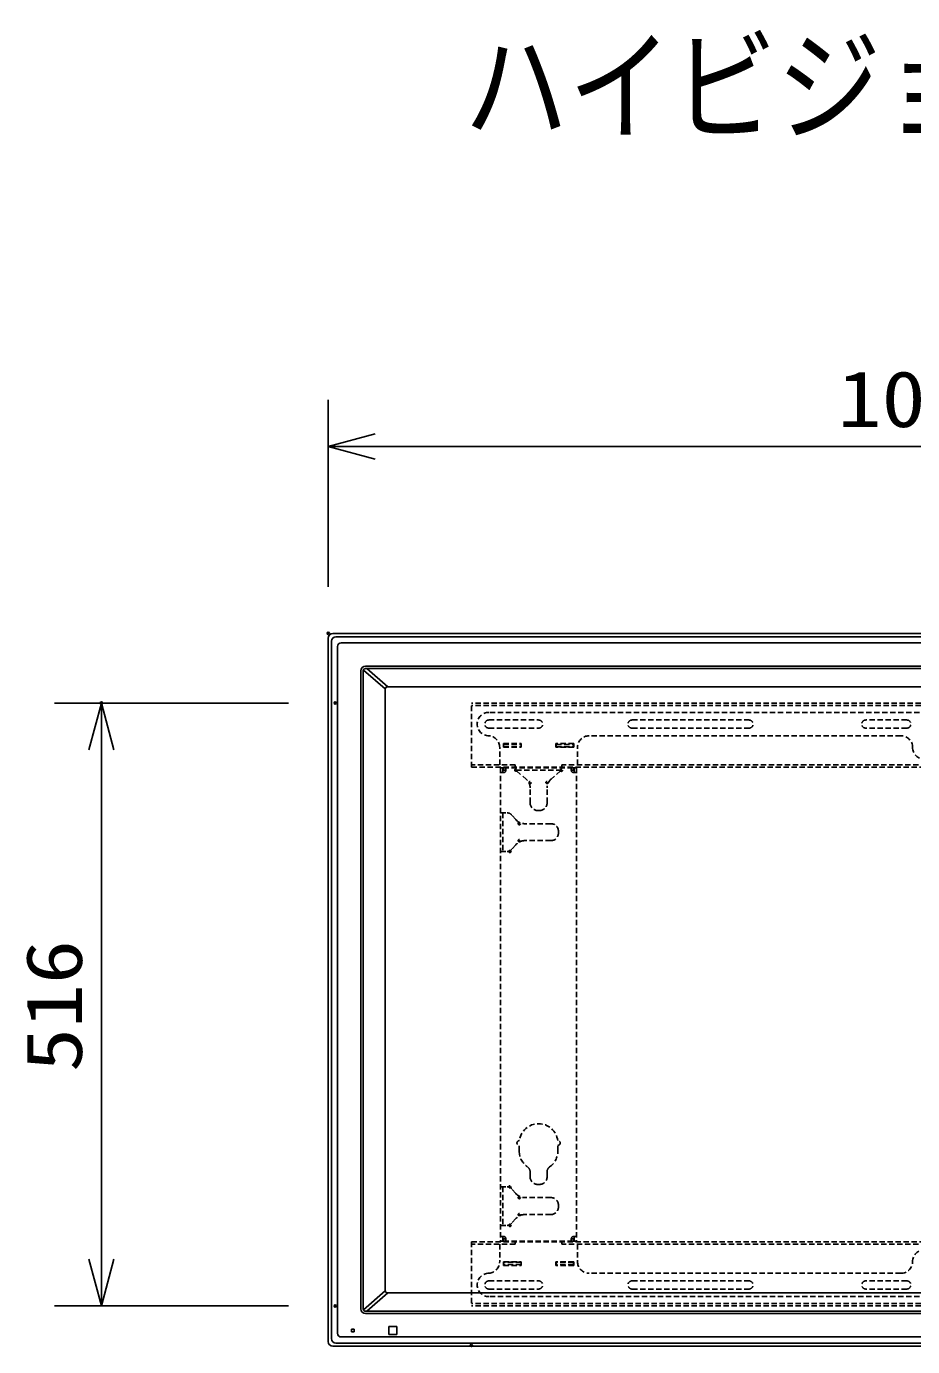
# Model space of a CAD drawing. Units: millimetres, scale not verified. Extents: x -63 to 63, y -57 to 57.
# Drawn here: x -54.2 to -16.3, y 0.9 to 57.4 of the extents above; entities that cross this region are included whole.
import ezdxf
from ezdxf.enums import TextEntityAlignment as Align

# ---------------------------------------------------------------- set-up
doc = ezdxf.new("R2010")
doc.units = ezdxf.units.MM
doc.header["$LTSCALE"] = 0.190236
doc.header["$PDMODE"] = 32
doc.header["$PDSIZE"] = 0.0951
doc.linetypes.add('DASHED1', pattern=[1.8, 1.2, -0.6])
for name, color, linetype in [('0-0_MOJI1', 2, 'Continuous'), ('0-1_SUNPO', 3, 'Continuous'), ('0-2_GAIKEI', 1, 'DASHED1'), ('0-3_WAKU', 7, 'Continuous')]:
    doc.layers.add(name, color=color, linetype=linetype)
doc.styles.add('ＭＳ ゴシック', font='')
doc.styles.get('ＭＳ ゴシック').set_extended_font_data('MS Gothic')

# ---------------------------------------------------------------- blocks, each defined once
blk = doc.blocks.new('_OPEN30')
at = {"layer": '0-2_GAIKEI', "color": 7, "linetype": 'Continuous'}
blk.add_line((0, 0), (-1, 0), dxfattribs=at)
blk.add_lwpolyline([(-1, 0.26795), (0, 0), (-1, -0.26795)], dxfattribs=at)

msp = doc.modelspace()

# ---------------------------------------------------------------- linework, layer by layer
at = {"layer": '0-1_SUNPO'}
for p, q in [((-41.3078, 33.4102), (-41.3078, 41.4102)), ((-39.3078, 39.4102), (7.6873, 39.4102)), ((-43.0129, 28.4317), (-53.0129, 28.4317)), ((-51.0129, 4.6317), (-51.0129, 26.4317)), ((-43.0129, 2.6317), (-53.0129, 2.6317))]:
    msp.add_line(p, q, dxfattribs=at)
at = {"layer": '0-2_GAIKEI', "color": 7, "linetype": 'Continuous'}
for p, q in [((-41.3078, 31.2042), (-41.3078, 1.1092)), ((-41.1078, 31.4042), (9.4873, 31.4042)), ((-41.1078, 0.9092), (9.4873, 0.9092))]:
    msp.add_line(p, q, dxfattribs=at)
at = {"layer": '0-2_GAIKEI', "linetype": 'Continuous'}
for p, q in [((-41.1714, 1.2336), (-41.1714, 31.0798)), ((-40.9834, 31.2678), (9.3629, 31.2678)), ((-40.9109, 1.461), (-40.9109, 30.8523)), ((-40.7559, 31.0073), (9.1354, 31.0073)), ((8.0898, 30.0067), (-39.7103, 30.0067)), ((-39.9103, 29.8067), (-39.9103, 2.5067)), ((-39.809, 29.8082), (-39.809, 2.5064)), ((-38.8726, 29.0329), (-39.801, 29.8458)), ((-39.7105, 29.9067), (8.0913, 29.9067)), ((-39.6568, 29.9055), (-38.7645, 29.1242)), ((-38.8728, 29.0257), (-38.8728, 3.2877)), ((-38.7743, 29.1242), (7.1538, 29.1242)), ((-39.801, 2.4676), (-38.8725, 3.2805)), ((-38.7645, 3.1892), (-39.6568, 2.4079)), ((-38.7743, 3.1892), (7.1538, 3.1892)), ((8.0913, 2.4079), (-39.7105, 2.4079)), ((-39.7103, 2.3067), (8.0898, 2.3067)), ((-38.7203, 1.4317), (-38.7203, 1.7317)), ((-38.6953, 1.7567), (-38.3953, 1.7567)), ((-38.3703, 1.7317), (-38.3703, 1.4317)), ((9.1354, 1.306), (-40.7559, 1.306)), ((-40.3166, 1.5254), (-40.3166, 1.6379)), ((-40.2041, 1.5254), (-40.3166, 1.5254)), ((-38.3953, 1.4067), (-38.6953, 1.4067)), ((9.3629, 1.0456), (-40.9834, 1.0456))]:
    msp.add_line(p, q, dxfattribs=at)
at = {"layer": '0-2_GAIKEI'}
for p, q in [((-35.1853, 25.6817), (-35.1853, 28.4317)), ((3.5647, 28.4317), (-35.1853, 28.4317)), ((3.5647, 28.3317), (-35.1853, 28.3317)), ((2.8147, 28.0317), (-34.4353, 28.0317)), ((-34.4353, 27.7067), (-32.3103, 27.7067)), ((-28.3103, 27.7067), (-23.3103, 27.7067)), ((-16.5603, 27.7067), (-18.3103, 27.7067)), ((-34.4353, 27.3567), (-32.3103, 27.3567)), ((-28.3103, 27.3567), (-23.3103, 27.3567)), ((-16.5603, 27.3567), (-18.3103, 27.3567)), ((-33.8153, 26.6967), (-33.8153, 26.5467)), ((-33.8153, 26.6967), (-33.0553, 26.6967)), ((-33.8103, 26.6567), (-33.8103, 26.5467)), ((-33.8103, 26.6567), (-33.0603, 26.6567)), ((-33.8103, 26.5567), (-33.0603, 26.5567)), ((-33.0603, 26.6567), (-33.0603, 26.5467)), ((-33.0553, 26.6967), (-33.0553, 26.5467)), ((-31.5653, 26.6967), (-31.5653, 26.5467)), ((-30.8053, 26.6967), (-31.5653, 26.6967)), ((-31.5603, 26.6567), (-31.5603, 26.5467)), ((-31.5603, 26.6567), (-30.8103, 26.6567)), ((-31.5603, 26.5567), (-30.8103, 26.5567)), ((-30.8103, 26.6567), (-30.8103, 26.5467)), ((-30.8053, 26.6967), (-30.8053, 26.5467)), ((-16.8103, 27.0317), (-30.1478, 27.0317)), ((-33.9728, 25.7817), (-33.9728, 26.5328)), ((-33.8153, 26.5467), (-33.0553, 26.5467)), ((-30.8053, 26.5467), (-31.5653, 26.5467)), ((-30.6478, 25.7817), (-30.6478, 26.5317)), ((-33.3103, 25.7817), (-35.1853, 25.7817)), ((-35.1853, 25.6817), (3.5647, 25.6817)), ((-33.8353, 25.6567), (-33.9353, 25.6567)), ((-33.9353, 25.6567), (-33.9353, 5.4067)), ((-33.9353, 25.4567), (-33.8103, 25.4567)), ((-33.8353, 25.6567), (-33.8353, 25.4567)), ((-33.8103, 25.6817), (-33.8103, 25.5567)), ((-33.8103, 25.6567), (-30.8103, 25.6567)), ((-33.7103, 25.5567), (-33.8103, 25.5567)), ((-33.7103, 25.5567), (-33.7103, 25.6567)), ((-33.3103, 25.6817), (-33.3103, 25.7817)), ((-33.2853, 25.6567), (-33.2853, 25.6027)), ((-33.2741, 25.5567), (-31.3465, 25.5567)), ((-33.2504, 25.5268), (-32.8474, 25.1814)), ((-31.3702, 25.5268), (-31.7732, 25.1814)), ((-31.3353, 25.6567), (-31.3353, 25.6027)), ((-31.3103, 25.6817), (-31.3103, 25.7817)), ((-0.3103, 25.7817), (-31.3103, 25.7817)), ((-30.9103, 25.5567), (-30.9103, 25.6567)), ((-30.9103, 25.5567), (-30.8103, 25.5567)), ((-30.8103, 25.6817), (-30.8103, 25.5567)), ((-30.6853, 25.4567), (-30.8103, 25.4567)), ((-30.7853, 25.6567), (-30.6853, 25.6567)), ((-30.7853, 25.6567), (-30.7853, 25.4567)), ((-30.6853, 25.6567), (-30.6853, 5.4067)), ((-32.6728, 24.1567), (-32.6728, 24.8017)), ((-31.9478, 24.1567), (-31.9478, 24.8017)), ((-33.9353, 23.7317), (-33.6496, 23.7317)), ((-33.8353, 23.7317), (-33.8353, 22.0817)), ((-32.2728, 23.8317), (-32.3478, 23.8317)), ((-33.2849, 23.4421), (-33.4605, 23.6452)), ((-31.7853, 23.2692), (-32.9067, 23.2692)), ((-31.4603, 22.8692), (-31.4603, 22.9442)), ((-33.9353, 22.0817), (-33.6496, 22.0817)), ((-33.2849, 22.3713), (-33.4605, 22.1682)), ((-31.7853, 22.5442), (-32.9067, 22.5442)), ((-33.1353, 9.2567), (-33.1353, 9.5066)), ((-31.4853, 9.2567), (-31.4853, 9.5064)), ((-32.6728, 8.1567), (-32.6728, 8.3732)), ((-31.9478, 8.1567), (-31.9478, 8.3732)), ((-33.9353, 7.7317), (-33.6496, 7.7317)), ((-33.8353, 7.7317), (-33.8353, 6.0817)), ((-33.2849, 7.4421), (-33.4605, 7.6452)), ((-32.2728, 7.8317), (-32.3478, 7.8317)), ((-31.7853, 7.2692), (-32.9067, 7.2692)), ((-31.4603, 6.8692), (-31.4603, 6.9442)), ((-33.2849, 6.3712), (-33.4605, 6.1681)), ((-31.7853, 6.5442), (-32.9067, 6.5442)), ((-33.9353, 6.0817), (-33.6496, 6.0817)), ((-35.1853, 5.3817), (-35.1853, 2.6317)), ((-35.1853, 5.3817), (3.5647, 5.3817)), ((-33.3103, 5.2817), (-35.1853, 5.2817)), ((-33.9728, 5.2817), (-33.9728, 4.5306)), ((-33.9353, 5.6067), (-33.8103, 5.6067)), ((-33.8353, 5.4067), (-33.9353, 5.4067)), ((-33.8353, 5.4067), (-33.8353, 5.6067)), ((-33.7103, 5.5067), (-33.8103, 5.5067)), ((-33.8103, 5.3817), (-33.8103, 5.5067)), ((-33.8103, 5.4067), (-30.8103, 5.4067)), ((-33.7103, 5.5067), (-33.7103, 5.4067)), ((-33.3103, 5.3817), (-33.3103, 5.2817)), ((-31.3103, 5.3817), (-31.3103, 5.2817)), ((-0.3103, 5.2817), (-31.3103, 5.2817)), ((-30.9103, 5.5067), (-30.9103, 5.4067)), ((-30.9103, 5.5067), (-30.8103, 5.5067)), ((-30.6853, 5.6067), (-30.8103, 5.6067)), ((-30.8103, 5.3817), (-30.8103, 5.5067)), ((-30.7853, 5.4067), (-30.7853, 5.6067)), ((-30.7853, 5.4067), (-30.6853, 5.4067)), ((-30.6478, 5.2817), (-30.6478, 4.5317)), ((-33.8153, 4.3667), (-33.8153, 4.5167)), ((-33.8153, 4.5167), (-33.0553, 4.5167)), ((-33.8153, 4.3667), (-33.0553, 4.3667)), ((-33.8103, 4.4067), (-33.8103, 4.5167)), ((-33.0603, 4.5067), (-33.8103, 4.5067)), ((-33.0603, 4.4067), (-33.8103, 4.4067)), ((-33.0603, 4.4067), (-33.0603, 4.5167)), ((-33.0553, 4.3667), (-33.0553, 4.5167)), ((-31.5653, 4.3667), (-31.5653, 4.5167)), ((-30.8053, 4.5167), (-31.5653, 4.5167)), ((-30.8053, 4.3667), (-31.5653, 4.3667)), ((-31.5603, 4.4067), (-31.5603, 4.5167)), ((-30.8103, 4.5067), (-31.5603, 4.5067)), ((-30.8103, 4.4067), (-31.5603, 4.4067)), ((-30.8103, 4.4067), (-30.8103, 4.5167)), ((-30.8053, 4.3667), (-30.8053, 4.5167)), ((-16.8103, 4.0317), (-30.1478, 4.0317)), ((-34.4353, 3.7067), (-32.3103, 3.7067)), ((-28.3103, 3.7067), (-23.3103, 3.7067)), ((-16.5603, 3.7067), (-18.3103, 3.7067)), ((-34.4353, 3.3567), (-32.3103, 3.3567)), ((2.8147, 3.0317), (-34.4353, 3.0317)), ((-28.3103, 3.3567), (-23.3103, 3.3567)), ((-16.5603, 3.3567), (-18.3103, 3.3567)), ((3.5647, 2.7317), (-35.1853, 2.7317)), ((3.5647, 2.6317), (-35.1853, 2.6317))]:
    msp.add_line(p, q, dxfattribs=at)
at = {"layer": '0-2_GAIKEI', "linetype": 'Continuous'}
msp.add_lwpolyline([(-40.3166, 1.6379), (-40.2041, 1.6379), (-40.2041, 1.5254)], dxfattribs=at)
at = {"layer": '0-2_GAIKEI', "color": 7, "linetype": 'Continuous'}
for centre, start, end in [((-41.1078, 31.2042), 90.07847, 179.92153), ((-41.1078, 31.2042), 179.92153, 180), ((-41.1078, 31.2042), 90, 90.07847), ((-41.1078, 1.1092), 180, 180.07847), ((-41.1078, 1.1092), 180.07847, 269.92153), ((-41.1078, 1.1092), 269.92153, 270)]:
    msp.add_arc(centre, 0.2, start, end, dxfattribs=at)
at = {"layer": '0-2_GAIKEI', "linetype": 'Continuous'}
for centre, radius, start, end in [((-40.9834, 31.0798), 0.188, 90, 180), ((-40.7559, 30.8523), 0.155, 90, 180), ((-39.7103, 29.8067), 0.2, 90, 180), ((-39.7105, 29.8082), 0.0985, 90, 180), ((-38.7743, 29.0257), 0.0985, 90, 180), ((-38.7743, 3.2877), 0.0985, 180, 270), ((-39.7103, 2.5067), 0.2, 180, 270), ((-39.7105, 2.5064), 0.0985, 180, 270), ((-38.6953, 1.7317), 0.025, 90, 180), ((-38.3953, 1.7317), 0.025, 0, 90), ((-40.9834, 1.2336), 0.188, 180, 270), ((-40.7559, 1.461), 0.155, 180, 270), ((-38.6953, 1.4317), 0.025, 180, 270), ((-38.3953, 1.4317), 0.025, 270, 0)]:
    msp.add_arc(centre, radius, start, end, dxfattribs=at)
at = {"layer": '0-2_GAIKEI'}
for centre, radius, start, end in [((-34.4353, 27.5317), 0.5, 90, 270), ((-34.4353, 27.5317), 0.175, 90, 270), ((-32.3103, 27.5317), 0.175, 270, 90), ((-28.3103, 27.5317), 0.175, 90, 270), ((-23.3103, 27.5317), 0.175, 270, 90), ((-18.3103, 27.5317), 0.175, 90, 270), ((-16.5603, 27.5317), 0.175, 270, 90), ((-34.4728, 26.5328), 0.5, 0, 85.69878), ((-30.1478, 26.5317), 0.5, 90, 180), ((-16.8103, 26.5317), 0.5, 0, 90), ((-15.8103, 26.5317), 0.5, 180, 0), ((-33.8103, 25.5567), 0.1, 270, 0), ((-33.1853, 25.6027), 0.1, 180, 229.3987), ((-31.4353, 25.6027), 0.1, 310.6013, 0), ((-30.8103, 25.5567), 0.1, 180, 270), ((-33.1728, 24.8017), 0.5, 0, 49.3987), ((-31.4478, 24.8017), 0.5, 130.6013, 180), ((-33.6496, 23.4817), 0.25, 40.85538, 90), ((-32.3478, 24.1567), 0.325, 180, 270), ((-32.2728, 24.1567), 0.325, 270, 0), ((-32.9067, 23.7692), 0.5, 220.85538, 270), ((-31.7853, 22.9442), 0.325, 0, 90), ((-31.7853, 22.8692), 0.325, 270, 0), ((-33.6496, 22.3317), 0.25, 270, 319.14462), ((-32.9067, 22.0442), 0.5, 90, 139.14462), ((-32.3103, 9.6067), 0.825, 6.93104, 173.02642), ((-33.1351, 9.6067), 0.1003, 86.66037, 269.85246), ((-31.4856, 9.6067), 0.1003, 270.14754, 93.33963), ((-32.3103, 9.2567), 0.825, 180, 235.26599), ((-32.3103, 9.2567), 0.825, 304.73401, 0), ((-32.9228, 8.3732), 0.25, 0, 55.26599), ((-31.6978, 8.3732), 0.25, 124.73401, 180), ((-32.3478, 8.1567), 0.325, 180, 270), ((-32.2728, 8.1567), 0.325, 270, 0), ((-33.6496, 7.4817), 0.25, 40.85538, 90), ((-32.9067, 7.7692), 0.5, 220.85538, 270), ((-31.7853, 6.9442), 0.325, 0, 90), ((-31.7853, 6.8692), 0.325, 270, 0), ((-32.9067, 6.0442), 0.5, 90, 139.14462), ((-33.6496, 6.3317), 0.25, 270, 319.14462), ((-33.8103, 5.5067), 0.1, 0, 90), ((-30.8103, 5.5067), 0.1, 90, 180), ((-34.4728, 4.5306), 0.5, 274.30122, 0), ((-30.1478, 4.5317), 0.5, 180, 270), ((-16.8103, 4.5317), 0.5, 270, 0), ((-15.8103, 4.5317), 0.5, 0, 180), ((-34.4353, 3.5317), 0.5, 90, 270), ((-34.4353, 3.5317), 0.175, 90, 270), ((-32.3103, 3.5317), 0.175, 270, 90), ((-28.3103, 3.5317), 0.175, 90, 270), ((-23.3103, 3.5317), 0.175, 270, 90), ((-18.3103, 3.5317), 0.175, 90, 270), ((-16.5603, 3.5317), 0.175, 270, 90)]:
    msp.add_arc(centre, radius, start, end, dxfattribs=at)
for p in [(-33.2853, 25.5567), (-31.3353, 25.5567), (-32.6728, 25.0317), (-31.9478, 25.0317), (-33.1353, 23.2692), (-33.5353, 22.0817), (-33.1353, 22.5442), (-33.5353, 7.7317), (-33.1353, 7.2692), (-33.1353, 6.5442), (-33.5353, 6.0817)]:
    msp.add_point(p, dxfattribs=at)
at = {"layer": '0-3_WAKU'}
for p in [(-41.3078, 31.4102), (-51.0129, 28.4317), (-41.0129, 28.4317), (-41.0129, 2.6317), (-35.1853, 0.9409)]:
    msp.add_point(p, dxfattribs=at)

# ---------------------------------------------------------------- block references
at = {"layer": '0-1_SUNPO', "xscale": 2, "yscale": 2}
for p, rotation in [((-41.3078, 39.4102), 180), ((-51.0129, 28.4317), 90), ((-51.0129, 2.6317), 270)]:
    msp.add_blockref('_OPEN30', p, dxfattribs=dict(at, rotation=rotation))

# ---------------------------------------------------------------- texts
at = {"layer": '0-0_MOJI1', "style": 'ＭＳ ゴシック', "width": 0.85}
msp.add_text('ハイビジョンプラズマディスプレイ壁掛け金具付', height=3.848, dxfattribs=at).set_placement((-35.5001, 51.7599), align=Align.BOTTOM_LEFT)
at = {"layer": '0-1_SUNPO', "style": 'ＭＳ ゴシック', "width": 1.15}
msp.add_text('1020', height=2.406, dxfattribs=at).set_placement((-19.5176, 39.5198), align=Align.BOTTOM_LEFT)
msp.add_text('516', height=2.406, rotation=90, dxfattribs=at).set_placement((-51.1225, 12.6445), align=Align.BOTTOM_LEFT)

doc.saveas('drawing.dxf')
